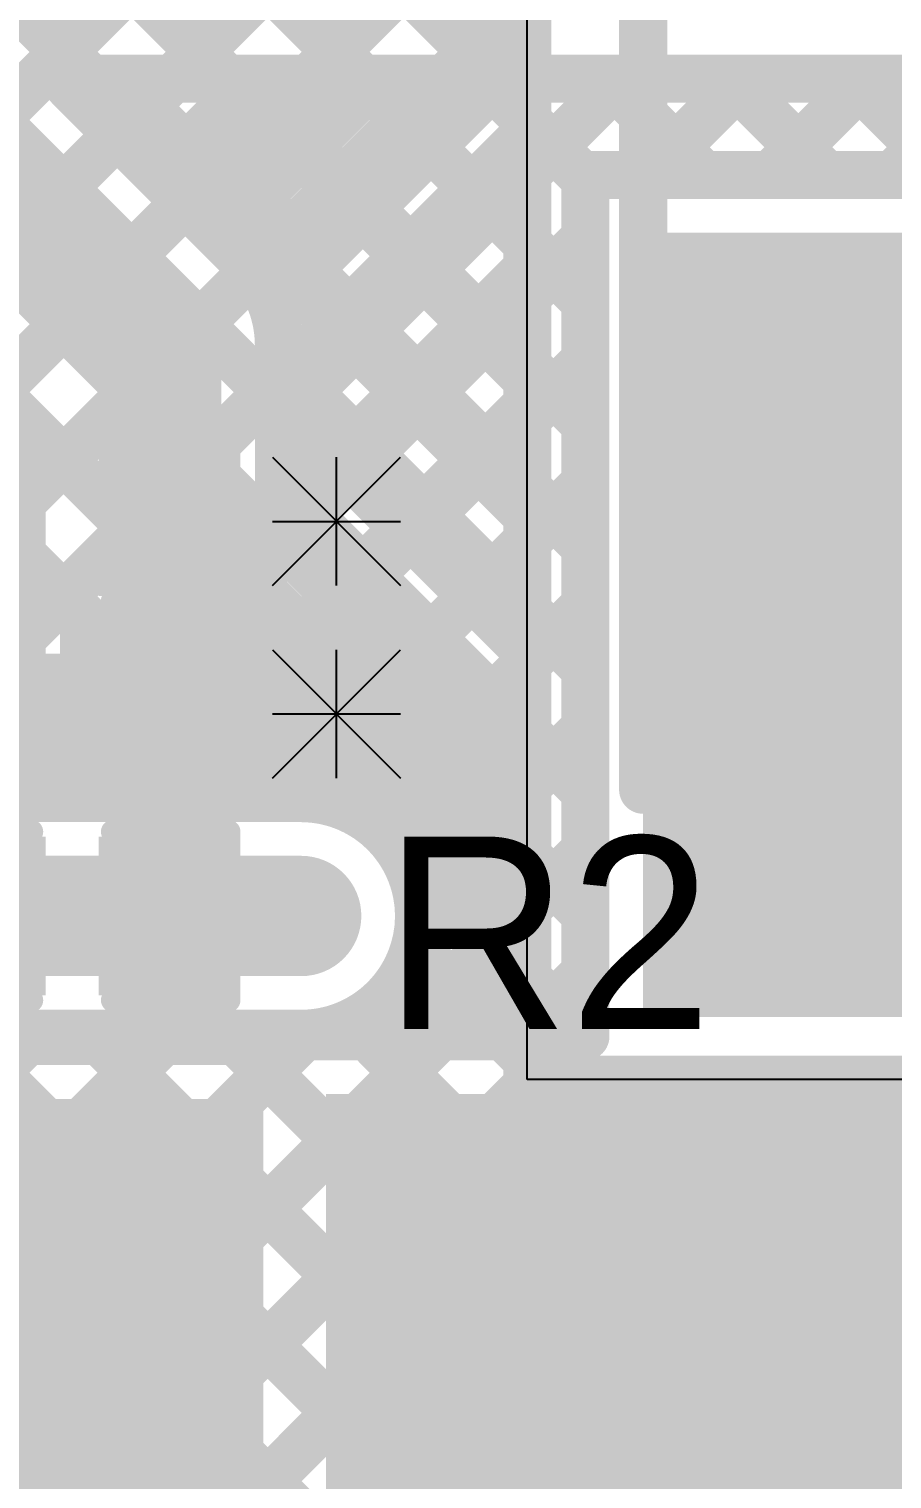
# Model space of a CAD drawing. Header units: millimetres. Extents: x 0.79 to 4.38, y 0.99 to 3.94.
# Drawn here: x 3.4294 to 3.6088, y 1.3015 to 1.6028 of the extents above; entities that cross this region are included whole.
import ezdxf

# ---------------------------------------------------------------- set-up
doc = ezdxf.new("R2010")
doc.units = ezdxf.units.MM
doc.header["$MEASUREMENT"] = 0
for name, color, linetype in [('BottomLayer', 5, 'Continuous'), ('MultiLayer', 9, 'Continuous'), ('TopLayer', 1, 'Continuous'), ('TopOverlay', 2, 'Continuous'), ('TopPaste', 8, 'Continuous'), ('TopSolder', 216, 'Continuous'), ('ViaHoleLayer', 16, 'Continuous')]:
    doc.layers.add(name, color=color, linetype=linetype)

# ---------------------------------------------------------------- blocks, each defined once
blk = doc.blocks.new('HCM0703_3R3_R_70')
at = {"layer": 'TopOverlay', "const_width": 0.01}
for points in [[(-0.1397638, 0.1299213), (0.1397638, 0.1299213)], [(-0.1397638, 0.1299213), (-0.1397638, 0.08)]]:
    blk.add_lwpolyline(points, dxfattribs=at)
at = {"layer": 'TopOverlay'}
for points, const_width in [([(-0.1422638, 0.1299213, 1), (-0.1372638, 0.1299213, 1)], 0.005), ([(-0.1422638, 0.1299213, 1), (-0.1372638, 0.1299213, 1)], 0.005), ([(-0.155, 0.075, 1), (-0.165, 0.075, 1)], 0.019685), ([(-0.1699212, 0.075, 1), (-0.1600788, 0.075, 1)], 0.0098425), ([(-0.1599212, 0.075, 1), (-0.1500788, 0.075, 1)], 0.0098425), ([(-0.1422638, 0.08, 1), (-0.1372638, 0.08, 1)], 0.005)]:
    blk.add_lwpolyline(points, format="xyb", close=True, dxfattribs=dict(at, const_width=const_width))
blk = doc.blocks.new('R__0402_267')
at = {"layer": 'TopLayer'}
for points in [[(-0.0095, -0.0125), (-0.0095, 0.0125), (-0.0275, -0.0125), (-0.0275, 0.0125)], [(0.0275, -0.0125), (0.0275, 0.0125), (0.0095, -0.0125), (0.0095, 0.0125)]]:
    blk.add_solid(points, dxfattribs=at)
at = {"layer": 'TopOverlay', "const_width": 0.005}
for points in [[(-0.0325, 0.0175), (-0.0325, -0.0175)], [(-0.0085, 0.0175), (-0.0325, 0.0175)], [(0.0325, 0.0175), (0.0085, 0.0175)], [(0.0325, 0.0175), (0.0325, -0.0175)], [(-0.0085, -0.0175), (-0.0325, -0.0175)], [(0.0325, -0.0175), (0.0085, -0.0175)]]:
    blk.add_lwpolyline(points, dxfattribs=at)
at = {"layer": 'TopOverlay', "const_width": 0.0025}
for points in [[(-0.03375, 0.0175, 1), (-0.03125, 0.0175, 1)], [(-0.03375, 0.0175, 1), (-0.03125, 0.0175, 1)], [(-0.00975, 0.0175, 1), (-0.00725, 0.0175, 1)], [(0.00725, 0.0175, 1), (0.00975, 0.0175, 1)], [(0.03125, 0.0175, 1), (0.03375, 0.0175, 1)], [(0.03125, 0.0175, 1), (0.03375, 0.0175, 1)], [(-0.03375, -0.0175, 1), (-0.03125, -0.0175, 1)], [(-0.03375, -0.0175, 1), (-0.03125, -0.0175, 1)], [(-0.00975, -0.0175, 1), (-0.00725, -0.0175, 1)], [(0.00725, -0.0175, 1), (0.00975, -0.0175, 1)], [(0.03125, -0.0175, 1), (0.03375, -0.0175, 1)], [(0.03125, -0.0175, 1), (0.03375, -0.0175, 1)]]:
    blk.add_lwpolyline(points, format="xyb", close=True, dxfattribs=at)
at = {"layer": 'TopPaste'}
for points in [[(-0.0095, -0.0125), (-0.0095, 0.0125), (-0.0275, -0.0125), (-0.0275, 0.0125)], [(0.0275, -0.0125), (0.0275, 0.0125), (0.0095, -0.0125), (0.0095, 0.0125)]]:
    blk.add_solid(points, dxfattribs=at)
at = {"layer": 'TopSolder'}
for points in [[(-0.0055, -0.0165), (-0.0055, 0.0165), (-0.0315, -0.0165), (-0.0315, 0.0165)], [(0.0315, -0.0165), (0.0315, 0.0165), (0.0055, -0.0165), (0.0055, 0.0165)]]:
    blk.add_solid(points, dxfattribs=at)
blk = doc.blocks.new('R__0402_268')
at = {"layer": 'TopLayer'}
for points in [[(-0.0095, -0.0125), (-0.0095, 0.0125), (-0.0275, -0.0125), (-0.0275, 0.0125)], [(0.0275, -0.0125), (0.0275, 0.0125), (0.0095, -0.0125), (0.0095, 0.0125)]]:
    blk.add_solid(points, dxfattribs=at)
at = {"layer": 'TopOverlay', "const_width": 0.005}
for points in [[(-0.0325, 0.0175), (-0.0085, 0.0175)], [(-0.0325, -0.0175), (-0.0325, 0.0175)], [(0.0085, 0.0175), (0.0325, 0.0175)], [(0.0325, -0.0175), (0.0325, 0.0175)], [(-0.0325, -0.0175), (-0.0085, -0.0175)], [(0.0085, -0.0175), (0.0325, -0.0175)]]:
    blk.add_lwpolyline(points, dxfattribs=at)
at = {"layer": 'TopOverlay', "const_width": 0.0025}
for points in [[(-0.03375, 0.0175, 1), (-0.03125, 0.0175, 1)], [(-0.03375, 0.0175, 1), (-0.03125, 0.0175, 1)], [(-0.00975, 0.0175, 1), (-0.00725, 0.0175, 1)], [(0.00725, 0.0175, 1), (0.00975, 0.0175, 1)], [(0.03125, 0.0175, 1), (0.03375, 0.0175, 1)], [(0.03125, 0.0175, 1), (0.03375, 0.0175, 1)], [(-0.03375, -0.0175, 1), (-0.03125, -0.0175, 1)], [(-0.03375, -0.0175, 1), (-0.03125, -0.0175, 1)], [(-0.00975, -0.0175, 1), (-0.00725, -0.0175, 1)], [(0.00725, -0.0175, 1), (0.00975, -0.0175, 1)], [(0.03125, -0.0175, 1), (0.03375, -0.0175, 1)], [(0.03125, -0.0175, 1), (0.03375, -0.0175, 1)]]:
    blk.add_lwpolyline(points, format="xyb", close=True, dxfattribs=at)
at = {"layer": 'TopPaste'}
for points in [[(-0.0095, -0.0125), (-0.0095, 0.0125), (-0.0275, -0.0125), (-0.0275, 0.0125)], [(0.0275, -0.0125), (0.0275, 0.0125), (0.0095, -0.0125), (0.0095, 0.0125)]]:
    blk.add_solid(points, dxfattribs=at)
at = {"layer": 'TopSolder'}
for points in [[(-0.0055, -0.0165), (-0.0055, 0.0165), (-0.0315, -0.0165), (-0.0315, 0.0165)], [(0.0315, -0.0165), (0.0315, 0.0165), (0.0055, -0.0165), (0.0055, 0.0165)]]:
    blk.add_solid(points, dxfattribs=at)
blk = doc.blocks.new('R__0402_269')
at = {"layer": 'TopLayer'}
for points in [[(-0.0095, -0.0125), (-0.0095, 0.0125), (-0.0275, -0.0125), (-0.0275, 0.0125)], [(0.0275, -0.0125), (0.0275, 0.0125), (0.0095, -0.0125), (0.0095, 0.0125)]]:
    blk.add_solid(points, dxfattribs=at)
at = {"layer": 'TopOverlay', "const_width": 0.005}
for points in [[(-0.0325, 0.0175), (-0.0085, 0.0175)], [(-0.0325, -0.0175), (-0.0325, 0.0175)], [(0.0085, 0.0175), (0.0325, 0.0175)], [(0.0325, -0.0175), (0.0325, 0.0175)], [(-0.0325, -0.0175), (-0.0085, -0.0175)], [(0.0085, -0.0175), (0.0325, -0.0175)]]:
    blk.add_lwpolyline(points, dxfattribs=at)
at = {"layer": 'TopOverlay', "const_width": 0.0025}
for points in [[(-0.03375, 0.0175, 1), (-0.03125, 0.0175, 1)], [(-0.03375, 0.0175, 1), (-0.03125, 0.0175, 1)], [(-0.00975, 0.0175, 1), (-0.00725, 0.0175, 1)], [(0.00725, 0.0175, 1), (0.00975, 0.0175, 1)], [(0.03125, 0.0175, 1), (0.03375, 0.0175, 1)], [(0.03125, 0.0175, 1), (0.03375, 0.0175, 1)], [(-0.03375, -0.0175, 1), (-0.03125, -0.0175, 1)], [(-0.03375, -0.0175, 1), (-0.03125, -0.0175, 1)], [(-0.00975, -0.0175, 1), (-0.00725, -0.0175, 1)], [(0.00725, -0.0175, 1), (0.00975, -0.0175, 1)], [(0.03125, -0.0175, 1), (0.03375, -0.0175, 1)], [(0.03125, -0.0175, 1), (0.03375, -0.0175, 1)]]:
    blk.add_lwpolyline(points, format="xyb", close=True, dxfattribs=at)
at = {"layer": 'TopPaste'}
for points in [[(-0.0095, -0.0125), (-0.0095, 0.0125), (-0.0275, -0.0125), (-0.0275, 0.0125)], [(0.0275, -0.0125), (0.0275, 0.0125), (0.0095, -0.0125), (0.0095, 0.0125)]]:
    blk.add_solid(points, dxfattribs=at)
at = {"layer": 'TopSolder'}
for points in [[(-0.0055, -0.0165), (-0.0055, 0.0165), (-0.0315, -0.0165), (-0.0315, 0.0165)], [(0.0315, -0.0165), (0.0315, 0.0165), (0.0055, -0.0165), (0.0055, 0.0165)]]:
    blk.add_solid(points, dxfattribs=at)

msp = doc.modelspace()

# ---------------------------------------------------------------- linework, layer by layer
at = {"layer": 'BottomLayer'}
for p, q in [((3.5329424, 1.3844999), (3.5329424, 1.7664999)), ((3.8569424, 1.3844999), (3.5329424, 1.3844999))]:
    msp.add_line(p, q, dxfattribs=at)
for points, const_width in [([(3.5329424, 1.3844999), (3.5329424, 1.7664999)], 0.01), ([(3.2155348, 1.7625), (3.5329424, 1.4450924)], 0.01), ([(3.2438191, 1.7625), (3.5329424, 1.4733767)], 0.01), ([(3.2721034, 1.7625), (3.5329424, 1.501661)], 0.01), ([(3.3003877, 1.7625), (3.5329424, 1.5299453)], 0.01), ([(3.328672, 1.7625), (3.5329424, 1.5582296)], 0.01), ([(3.3569563, 1.7625), (3.5329424, 1.5865139)], 0.01), ([(3.3714424, 1.5329629), (3.5329424, 1.6944629)], 0.01), ([(3.3714424, 1.5046786), (3.5329424, 1.6661786)], 0.01), ([(3.3714424, 1.4763943), (3.5329424, 1.6378943)], 0.01), ([(3.3714424, 1.44811), (3.5329424, 1.60961)], 0.01), ([(3.3697656, 1.5799849), (3.5329424, 1.4168081)], 0.01), ([(3.3946166, 1.4429999), (3.5329424, 1.5813257)], 0.01), ([(3.4229009, 1.4429999), (3.5329424, 1.5530414)], 0.01), ([(3.3714424, 1.5500238), (3.4784663, 1.4429999)], 0.01), ([(3.4511852, 1.4429999), (3.5329424, 1.5247571)], 0.01), ([(3.3714424, 1.5217395), (3.450182, 1.4429999)], 0.01), ([(3.4794695, 1.4429999), (3.5329424, 1.4964728)], 0.01), ([(3.2449424, 1.4785337), (3.6974763, 1.0259998)], 0.01), ([(3.3919392, 1.4605031), (3.4849392, 1.4605031)], 0.025), ([(3.50187, 1.4371161), (3.5329424, 1.4681885)], 0.01), ([(3.3730906, 1.4429999), (3.4859424, 1.4429999)], 0.01), ([(3.5104167, 1.4173785), (3.5329424, 1.4399042)], 0.01), ([(3.3629424, 1.4184999), (3.4859424, 1.4184999)], 0.025), ([(3.2870999, 1.1657774), (3.5329424, 1.4116199)], 0.01), ([(3.5095431, 1.4119231), (3.5329424, 1.3885238)], 0.01), ([(3.4966959, 1.396486), (3.8671821, 1.0259998)], 0.01), ([(3.2870999, 1.1940617), (3.4870638, 1.3940256)], 0.01), ([(3.2870999, 1.222346), (3.4587538, 1.3939999)], 0.01), ([(3.2870999, 1.2506303), (3.4304695, 1.3939999)], 0.01), ([(3.3570385, 1.3947219), (3.7257606, 1.0259998)], 0.01), ([(3.3629424, 1.3939999), (3.4859424, 1.3939999)], 0.01), ([(3.3860448, 1.3939999), (3.7540449, 1.0259998)], 0.01), ([(3.4143291, 1.3939999), (3.7823292, 1.0259998)], 0.01), ([(3.4426134, 1.3939999), (3.8106135, 1.0259998)], 0.01), ([(3.4708977, 1.3939999), (3.8388978, 1.0259998)], 0.01), ([(3.1756067, 1.0259999), (3.5341067, 1.3844999)], 0.01), ([(3.203891, 1.0259999), (3.562391, 1.3844999)], 0.01), ([(3.2321753, 1.0259999), (3.5906753, 1.3844999)], 0.01), ([(3.2604596, 1.0259999), (3.6189596, 1.3844999)], 0.01), ([(3.2887439, 1.0259999), (3.6472439, 1.3844999)], 0.01), ([(3.3170282, 1.0259999), (3.6755282, 1.3844999)], 0.01), ([(3.5329424, 1.3844999), (3.8569424, 1.3844999)], 0.01), ([(3.5369663, 1.3844999), (3.8954664, 1.0259998)], 0.01), ([(3.5652506, 1.3844999), (3.9237507, 1.0259998)], 0.01), ([(3.5935349, 1.3844999), (3.952035, 1.0259998)], 0.01)]:
    msp.add_lwpolyline(points, dxfattribs=dict(at, const_width=const_width))
for points, const_width in [([(3.5304424, 1.5865139, 1), (3.5354424, 1.5865139, 1)], 0.005), ([(3.5304424, 1.5813257, 1), (3.5354424, 1.5813257, 1)], 0.005), ([(3.5304424, 1.5582296, 1), (3.5354424, 1.5582296, 1)], 0.005), ([(3.5304424, 1.5530414, 1), (3.5354424, 1.5530414, 1)], 0.005), ([(3.5304424, 1.5299453, 1), (3.5354424, 1.5299453, 1)], 0.005), ([(3.5304424, 1.5247571, 1), (3.5354424, 1.5247571, 1)], 0.005), ([(3.5304424, 1.501661, 1), (3.5354424, 1.501661, 1)], 0.005), ([(3.5304424, 1.4964728, 1), (3.5354424, 1.4964728, 1)], 0.005), ([(3.5304424, 1.4733767, 1), (3.5354424, 1.4733767, 1)], 0.005), ([(3.4786892, 1.4605031, 1), (3.4911892, 1.4605031, 1)], 0.0125), ([(3.4790337, 1.4605031, 1), (3.4908447, 1.4605031, 1)], 0.011811), ([(3.5304424, 1.4681885, 1), (3.5354424, 1.4681885, 1)], 0.005), ([(3.5304424, 1.4450924, 1), (3.5354424, 1.4450924, 1)], 0.005), ([(3.447682, 1.4429999, 1), (3.452682, 1.4429999, 1)], 0.005), ([(3.4486852, 1.4429999, 1), (3.4536852, 1.4429999, 1)], 0.005), ([(3.4759663, 1.4429999, 1), (3.4809663, 1.4429999, 1)], 0.005), ([(3.4769695, 1.4429999, 1), (3.4819695, 1.4429999, 1)], 0.005), ([(3.4834424, 1.4429999, 1), (3.4884424, 1.4429999, 1)], 0.005), ([(3.4834424, 1.4429999, 1), (3.4884424, 1.4429999, 1)], 0.005), ([(3.5304424, 1.4399042, 1), (3.5354424, 1.4399042, 1)], 0.005), ([(3.49937, 1.4371161, 1), (3.50437, 1.4371161, 1)], 0.005), ([(3.4796924, 1.4184999, 1), (3.4921924, 1.4184999, 1)], 0.0125), ([(3.4800369, 1.4184999, 1), (3.4918479, 1.4184999, 1)], 0.011811), ([(3.5079167, 1.4173785, 1), (3.5129167, 1.4173785, 1)], 0.005), ([(3.5079424, 1.4184999, 1), (3.5129424, 1.4184999, 1)], 0.005), ([(3.5079424, 1.4184999, 1), (3.5129424, 1.4184999, 1)], 0.005), ([(3.5304424, 1.4168081, 1), (3.5354424, 1.4168081, 1)], 0.005), ([(3.5070431, 1.4119231, 1), (3.5120431, 1.4119231, 1)], 0.005), ([(3.5304424, 1.4116199, 1), (3.5354424, 1.4116199, 1)], 0.005), ([(3.4941959, 1.396486, 1), (3.4991959, 1.396486, 1)], 0.005), ([(3.4279695, 1.3939999, 1), (3.4329695, 1.3939999, 1)], 0.005), ([(3.4401134, 1.3939999, 1), (3.4451134, 1.3939999, 1)], 0.005), ([(3.4562538, 1.3939999, 1), (3.4612538, 1.3939999, 1)], 0.005), ([(3.4683977, 1.3939999, 1), (3.4733977, 1.3939999, 1)], 0.005), ([(3.4834424, 1.3939999, 1), (3.4884424, 1.3939999, 1)], 0.005), ([(3.4834424, 1.3939999, 1), (3.4884424, 1.3939999, 1)], 0.005), ([(3.4845638, 1.3940256, 1), (3.4895638, 1.3940256, 1)], 0.005), ([(3.5304424, 1.3885238, 1), (3.5354424, 1.3885238, 1)], 0.005), ([(3.5304424, 1.3844999, 1), (3.5354424, 1.3844999, 1)], 0.005), ([(3.5304424, 1.3844999, 1), (3.5354424, 1.3844999, 1)], 0.005), ([(3.5316067, 1.3844999, 1), (3.5366067, 1.3844999, 1)], 0.005), ([(3.5344663, 1.3844999, 1), (3.5394663, 1.3844999, 1)], 0.005), ([(3.559891, 1.3844999, 1), (3.564891, 1.3844999, 1)], 0.005), ([(3.5627506, 1.3844999, 1), (3.5677506, 1.3844999, 1)], 0.005), ([(3.5881753, 1.3844999, 1), (3.5931753, 1.3844999, 1)], 0.005), ([(3.5910349, 1.3844999, 1), (3.5960349, 1.3844999, 1)], 0.005)]:
    msp.add_lwpolyline(points, format="xyb", close=True, dxfattribs=dict(at, const_width=const_width))
at = {"layer": 'BottomLayer', "const_width": 0.01}
for points in [[(3.4859424, 1.4429999, -0.4142135623730951), (3.5104424, 1.4184999)], [(3.5104424, 1.4184999, -0.4142135623730951), (3.4859424, 1.3939999)]]:
    msp.add_lwpolyline(points, format="xyb", dxfattribs=at)
at = {"layer": 'MultiLayer', "const_width": 0.011811}
for points in [[(3.4790337, 1.4605031, 1), (3.4908447, 1.4605031, 1)], [(3.4800369, 1.4184999, 1), (3.4918479, 1.4184999, 1)]]:
    msp.add_lwpolyline(points, format="xyb", close=True, dxfattribs=at)
at = {"layer": 'TopLayer'}
for points, const_width in [([(3.404, 1.59), (3.456808, 1.537192)], 0.025), ([(3.4400014, 1.5924999), (3.444, 1.5924999)], 0.01), ([(3.4434608, 1.5851874), (3.4507733, 1.5924999)], 0.01), ([(3.444, 1.5924999), (3.5429424, 1.5924999)], 0.01), ([(3.4477521, 1.5924999), (3.5450211, 1.4952309)], 0.01), ([(3.4561887, 1.5724595), (3.4762291, 1.5924999)], 0.01), ([(3.4689166, 1.5597316), (3.5016849, 1.5924999)], 0.01), ([(3.4732079, 1.5924999), (3.5450211, 1.5206867)], 0.01), ([(3.4799309, 1.5452901), (3.5271407, 1.5924999)], 0.01), ([(3.481308, 1.5212114), (3.5525965, 1.5924999)], 0.01), ([(3.4986637, 1.5924999), (3.5450211, 1.5461425)], 0.01), ([(3.5241195, 1.5924999), (3.5450211, 1.5715983)], 0.01), ([(3.5429424, 1.5924999), (3.646, 1.5924999)], 0.01), ([(3.5429424, 1.5924999), (3.646, 1.5924999)], 0.01), ([(3.5495753, 1.5924999), (3.5695753, 1.5724999)], 0.01), ([(3.5580523, 1.5724999), (3.5780523, 1.5924999)], 0.01), ([(3.5750311, 1.5924999), (3.5950311, 1.5724999)], 0.01), ([(3.5835081, 1.5724999), (3.6035081, 1.5924999)], 0.01), ([(3.6004869, 1.5924999), (3.6204869, 1.5724999)], 0.01), ([(3.6089639, 1.5724999), (3.6289639, 1.5924999)], 0.01), ([(3.4376482, 1.591), (3.444, 1.591)], 0.01), ([(3.4376482, 1.591), (3.4741085, 1.5545397)], 0.01), ([(3.5450211, 1.5724999), (3.8288637, 1.5724999)], 0.01), ([(3.5450211, 1.4014999), (3.5450211, 1.5724999)], 0.01), ([(3.4803814, 1.494829), (3.5450211, 1.5594687)], 0.01), ([(3.456808, 1.5015031), (3.456808, 1.537192)], 0.025), ([(3.481308, 1.5015031), (3.481308, 1.537192)], 0.01), ([(3.4540113, 1.4430031), (3.5450211, 1.5340129)], 0.01), ([(3.481308, 1.5334882), (3.5450211, 1.4697751)], 0.01), ([(3.4794671, 1.4430031), (3.5450211, 1.5085571)], 0.01), ([(3.481308, 1.5080324), (3.5450211, 1.4443193)], 0.01), ([(3.477808, 1.4770031), (3.477808, 1.4888837)], 0.01), ([(3.477808, 1.4860766), (3.5450211, 1.4188635)], 0.01), ([(3.5002842, 1.4383644), (3.5450211, 1.4831013)], 0.01), ([(3.440808, 1.4770031), (3.456808, 1.4770031)], 0.01), ([(3.440808, 1.4552556), (3.4625555, 1.4770031)], 0.01), ([(3.440808, 1.4430031), (3.440808, 1.4770031)], 0.01), ([(3.456808, 1.4770031), (3.477808, 1.4770031)], 0.01), ([(3.4614257, 1.4770031), (3.4995628, 1.438866)], 0.01), ([(3.440808, 1.472165), (3.4699699, 1.4430031)], 0.01), ([(3.456808, 1.4605031), (3.4849392, 1.4605031)], 0.025), ([(3.5100791, 1.4227035), (3.5450211, 1.4576455)], 0.01), ([(3.440808, 1.4467092), (3.4445141, 1.4430031)], 0.01), ([(3.440808, 1.4430031), (3.456808, 1.4430031)], 0.01), ([(3.456808, 1.4430031), (3.477808, 1.4430031)], 0.01), ([(3.456808, 1.4430031), (3.477808, 1.4430031)], 0.01), ([(3.477808, 1.4430031), (3.4859392, 1.4430031)], 0.01), ([(3.5063053, 1.4321235), (3.5449289, 1.3934999)], 0.01), ([(3.5063313, 1.3934999), (3.5450211, 1.4321897)], 0.01), ([(3.456808, 1.4185031), (3.4859392, 1.4185031)], 0.025), ([(3.4859392, 1.4185031), (3.4859424, 1.4184999)], 0.025), ([(3.5069986, 1.4059744), (3.5194731, 1.3934999)], 0.01), ([(3.5317871, 1.3934999), (3.5450211, 1.4067339)], 0.01), ([(3.5450211, 1.3934999), (3.5450211, 1.4014999)], 0.01), ([(3.5450211, 1.3934999), (3.5450211, 1.4014999)], 0.01), ([(3.398808, 1.3940031), (3.435808, 1.3940031)], 0.01), ([(3.435808, 1.3940031), (3.440808, 1.3940031)], 0.01), ([(3.435808, 1.3940031), (3.440808, 1.3940031)], 0.01), ([(3.440808, 1.3940031), (3.456808, 1.3940031)], 0.01), ([(3.456808, 1.3940031), (3.477808, 1.3940031)], 0.01), ([(3.456808, 1.3940031), (3.477808, 1.3940031)], 0.01), ([(3.477808, 1.3940031), (3.4855464, 1.3940031)], 0.01), ([(3.4790999, 1.3934999), (3.5450211, 1.3934999)], 0.01), ([(3.2919424, 1.3924999), (3.4790999, 1.3924999)], 0.01)]:
    msp.add_lwpolyline(points, dxfattribs=dict(at, const_width=const_width))
for points, const_width in [([(3.4375014, 1.5924999, 1), (3.4425014, 1.5924999, 1)], 0.005), ([(3.4415, 1.5924999, 1), (3.4465, 1.5924999, 1)], 0.005), ([(3.4415, 1.5924999, 1), (3.4465, 1.5924999, 1)], 0.005), ([(3.4452521, 1.5924999, 1), (3.4502521, 1.5924999, 1)], 0.005), ([(3.4482733, 1.5924999, 1), (3.4532733, 1.5924999, 1)], 0.005), ([(3.4707079, 1.5924999, 1), (3.4757079, 1.5924999, 1)], 0.005), ([(3.4737291, 1.5924999, 1), (3.4787291, 1.5924999, 1)], 0.005), ([(3.4961637, 1.5924999, 1), (3.5011637, 1.5924999, 1)], 0.005), ([(3.4991849, 1.5924999, 1), (3.5041849, 1.5924999, 1)], 0.005), ([(3.5216195, 1.5924999, 1), (3.5266195, 1.5924999, 1)], 0.005), ([(3.5246407, 1.5924999, 1), (3.5296407, 1.5924999, 1)], 0.005), ([(3.5404424, 1.5924999, 1), (3.5454424, 1.5924999, 1)], 0.005), ([(3.5404424, 1.5924999, 1), (3.5454424, 1.5924999, 1)], 0.005), ([(3.5404424, 1.5924999, 1), (3.5454424, 1.5924999, 1)], 0.005), ([(3.5470753, 1.5924999, 1), (3.5520753, 1.5924999, 1)], 0.005), ([(3.5500965, 1.5924999, 1), (3.5550965, 1.5924999, 1)], 0.005), ([(3.5725311, 1.5924999, 1), (3.5775311, 1.5924999, 1)], 0.005), ([(3.5755523, 1.5924999, 1), (3.5805523, 1.5924999, 1)], 0.005), ([(3.5979869, 1.5924999, 1), (3.6029869, 1.5924999, 1)], 0.005), ([(3.6010081, 1.5924999, 1), (3.6060081, 1.5924999, 1)], 0.005), ([(3.4351482, 1.591, 1), (3.4401482, 1.591, 1)], 0.005), ([(3.4351482, 1.591, 1), (3.4401482, 1.591, 1)], 0.005), ([(3.4415, 1.591, 1), (3.4465, 1.591, 1)], 0.005), ([(3.4409608, 1.5851874, 1), (3.4459608, 1.5851874, 1)], 0.005), ([(3.4536887, 1.5724595, 1), (3.4586887, 1.5724595, 1)], 0.005), ([(3.5425211, 1.5724999, 1), (3.5475211, 1.5724999, 1)], 0.005), ([(3.5425211, 1.5724999, 1), (3.5475211, 1.5724999, 1)], 0.005), ([(3.5425211, 1.5715983, 1), (3.5475211, 1.5715983, 1)], 0.005), ([(3.5555523, 1.5724999, 1), (3.5605523, 1.5724999, 1)], 0.005), ([(3.5670753, 1.5724999, 1), (3.5720753, 1.5724999, 1)], 0.005), ([(3.5810081, 1.5724999, 1), (3.5860081, 1.5724999, 1)], 0.005), ([(3.5925311, 1.5724999, 1), (3.5975311, 1.5724999, 1)], 0.005), ([(3.6064639, 1.5724999, 1), (3.6114639, 1.5724999, 1)], 0.005), ([(3.4664166, 1.5597316, 1), (3.4714166, 1.5597316, 1)], 0.005), ([(3.5425211, 1.5594687, 1), (3.5475211, 1.5594687, 1)], 0.005), ([(3.4716085, 1.5545397, 1), (3.4766085, 1.5545397, 1)], 0.005), ([(3.4716085, 1.5545397, 1), (3.4766085, 1.5545397, 1)], 0.005), ([(3.4716321, 1.5545161, 1), (3.4766321, 1.5545161, 1)], 0.005), ([(3.450558, 1.537192, 1), (3.463058, 1.537192, 1)], 0.0125), ([(3.450558, 1.537192, 1), (3.463058, 1.537192, 1)], 0.0125), ([(3.4774309, 1.5452901, 1), (3.4824309, 1.5452901, 1)], 0.005), ([(3.5425211, 1.5461425, 1), (3.5475211, 1.5461425, 1)], 0.005), ([(3.478808, 1.537192, 1), (3.483808, 1.537192, 1)], 0.005), ([(3.478808, 1.537192, 1), (3.483808, 1.537192, 1)], 0.005), ([(3.478808, 1.537192, 1), (3.483808, 1.537192, 1)], 0.005), ([(3.478808, 1.5334882, 1), (3.483808, 1.5334882, 1)], 0.005), ([(3.5425211, 1.5340129, 1), (3.5475211, 1.5340129, 1)], 0.005), ([(3.478808, 1.5212114, 1), (3.483808, 1.5212114, 1)], 0.005), ([(3.5425211, 1.5206867, 1), (3.5475211, 1.5206867, 1)], 0.005), ([(3.450558, 1.5015031, 1), (3.463058, 1.5015031, 1)], 0.0125), ([(3.478808, 1.5080324, 1), (3.483808, 1.5080324, 1)], 0.005), ([(3.5425211, 1.5085571, 1), (3.5475211, 1.5085571, 1)], 0.005), ([(3.478808, 1.5015031, 1), (3.483808, 1.5015031, 1)], 0.005), ([(3.478808, 1.5015031, 1), (3.483808, 1.5015031, 1)], 0.005), ([(3.4778814, 1.494829, 1), (3.4828814, 1.494829, 1)], 0.005), ([(3.5425211, 1.4952309, 1), (3.5475211, 1.4952309, 1)], 0.005), ([(3.475308, 1.4888837, 1), (3.480308, 1.4888837, 1)], 0.005), ([(3.475308, 1.4888837, 1), (3.480308, 1.4888837, 1)], 0.005), ([(3.475308, 1.4860766, 1), (3.480308, 1.4860766, 1)], 0.005), ([(3.5425211, 1.4831013, 1), (3.5475211, 1.4831013, 1)], 0.005), ([(3.438308, 1.4770031, 1), (3.443308, 1.4770031, 1)], 0.005), ([(3.438308, 1.4770031, 1), (3.443308, 1.4770031, 1)], 0.005), ([(3.454308, 1.4770031, 1), (3.459308, 1.4770031, 1)], 0.005), ([(3.454308, 1.4770031, 1), (3.459308, 1.4770031, 1)], 0.005), ([(3.4589257, 1.4770031, 1), (3.4639257, 1.4770031, 1)], 0.005), ([(3.4600555, 1.4770031, 1), (3.4650555, 1.4770031, 1)], 0.005), ([(3.475308, 1.4770031, 1), (3.480308, 1.4770031, 1)], 0.005), ([(3.475308, 1.4770031, 1), (3.480308, 1.4770031, 1)], 0.005), ([(3.438308, 1.472165, 1), (3.443308, 1.472165, 1)], 0.005), ([(3.5425211, 1.4697751, 1), (3.5475211, 1.4697751, 1)], 0.005), ([(3.450558, 1.4605031, 1), (3.463058, 1.4605031, 1)], 0.0125), ([(3.4786892, 1.4605031, 1), (3.4911892, 1.4605031, 1)], 0.0125), ([(3.4790337, 1.4605031, 1), (3.4908447, 1.4605031, 1)], 0.011811), ([(3.5425211, 1.4576455, 1), (3.5475211, 1.4576455, 1)], 0.005), ([(3.438308, 1.4552556, 1), (3.443308, 1.4552556, 1)], 0.005), ([(3.438308, 1.4467092, 1), (3.443308, 1.4467092, 1)], 0.005), ([(3.438308, 1.4430031, 1), (3.443308, 1.4430031, 1)], 0.005), ([(3.438308, 1.4430031, 1), (3.443308, 1.4430031, 1)], 0.005), ([(3.4420141, 1.4430031, 1), (3.4470141, 1.4430031, 1)], 0.005), ([(3.4515113, 1.4430031, 1), (3.4565113, 1.4430031, 1)], 0.005), ([(3.454308, 1.4430031, 1), (3.459308, 1.4430031, 1)], 0.005), ([(3.454308, 1.4430031, 1), (3.459308, 1.4430031, 1)], 0.005), ([(3.454308, 1.4430031, 1), (3.459308, 1.4430031, 1)], 0.005), ([(3.4674699, 1.4430031, 1), (3.4724699, 1.4430031, 1)], 0.005), ([(3.475308, 1.4430031, 1), (3.480308, 1.4430031, 1)], 0.005), ([(3.475308, 1.4430031, 1), (3.480308, 1.4430031, 1)], 0.005), ([(3.475308, 1.4430031, 1), (3.480308, 1.4430031, 1)], 0.005), ([(3.4769671, 1.4430031, 1), (3.4819671, 1.4430031, 1)], 0.005), ([(3.4834392, 1.4430031, 1), (3.4884392, 1.4430031, 1)], 0.005), ([(3.4834392, 1.4430031, 1), (3.4884392, 1.4430031, 1)], 0.005), ([(3.4834392, 1.4430031, 1), (3.4884392, 1.4430031, 1)], 0.005), ([(3.5425211, 1.4443193, 1), (3.5475211, 1.4443193, 1)], 0.005), ([(3.4970628, 1.438866, 1), (3.5020628, 1.438866, 1)], 0.005), ([(3.4977842, 1.4383644, 1), (3.5027842, 1.4383644, 1)], 0.005), ([(3.5007633, 1.4358272, 1), (3.5057633, 1.4358272, 1)], 0.005), ([(3.5007633, 1.4358272, 1), (3.5057633, 1.4358272, 1)], 0.005), ([(3.5007665, 1.435824, 1), (3.5057665, 1.435824, 1)], 0.005), ([(3.5038053, 1.4321235, 1), (3.5088053, 1.4321235, 1)], 0.005), ([(3.5425211, 1.4321897, 1), (3.5475211, 1.4321897, 1)], 0.005), ([(3.450558, 1.4185031, 1), (3.463058, 1.4185031, 1)], 0.0125), ([(3.4796892, 1.4185031, 1), (3.4921892, 1.4185031, 1)], 0.0125), ([(3.4796892, 1.4185031, 1), (3.4921892, 1.4185031, 1)], 0.0125), ([(3.4796924, 1.4184999, 1), (3.4921924, 1.4184999, 1)], 0.0125), ([(3.4800369, 1.4184999, 1), (3.4918479, 1.4184999, 1)], 0.011811), ([(3.5075791, 1.4227035, 1), (3.5125791, 1.4227035, 1)], 0.005), ([(3.5079424, 1.4184999, 1), (3.5129424, 1.4184999, 1)], 0.005), ([(3.5079424, 1.4184999, 1), (3.5129424, 1.4184999, 1)], 0.005), ([(3.5425211, 1.4188635, 1), (3.5475211, 1.4188635, 1)], 0.005), ([(3.5044986, 1.4059744, 1), (3.5094986, 1.4059744, 1)], 0.005), ([(3.5425211, 1.4067339, 1), (3.5475211, 1.4067339, 1)], 0.005), ([(3.5425211, 1.4014999, 1), (3.5475211, 1.4014999, 1)], 0.005), ([(3.5425211, 1.4014999, 1), (3.5475211, 1.4014999, 1)], 0.005), ([(3.5425211, 1.4014999, 1), (3.5475211, 1.4014999, 1)], 0.005), ([(3.433308, 1.3940031, 1), (3.438308, 1.3940031, 1)], 0.005), ([(3.433308, 1.3940031, 1), (3.438308, 1.3940031, 1)], 0.005), ([(3.433308, 1.3940031, 1), (3.438308, 1.3940031, 1)], 0.005), ([(3.438308, 1.3940031, 1), (3.443308, 1.3940031, 1)], 0.005), ([(3.438308, 1.3940031, 1), (3.443308, 1.3940031, 1)], 0.005), ([(3.438308, 1.3940031, 1), (3.443308, 1.3940031, 1)], 0.005), ([(3.454308, 1.3940031, 1), (3.459308, 1.3940031, 1)], 0.005), ([(3.454308, 1.3940031, 1), (3.459308, 1.3940031, 1)], 0.005), ([(3.454308, 1.3940031, 1), (3.459308, 1.3940031, 1)], 0.005), ([(3.475308, 1.3940031, 1), (3.480308, 1.3940031, 1)], 0.005), ([(3.475308, 1.3940031, 1), (3.480308, 1.3940031, 1)], 0.005), ([(3.475308, 1.3940031, 1), (3.480308, 1.3940031, 1)], 0.005), ([(3.4765999, 1.3934999, 1), (3.4815999, 1.3934999, 1)], 0.005), ([(3.4830464, 1.3940031, 1), (3.4880464, 1.3940031, 1)], 0.005), ([(3.4830464, 1.3940031, 1), (3.4880464, 1.3940031, 1)], 0.005), ([(3.5038313, 1.3934999, 1), (3.5088313, 1.3934999, 1)], 0.005), ([(3.5169731, 1.3934999, 1), (3.5219731, 1.3934999, 1)], 0.005), ([(3.5292871, 1.3934999, 1), (3.5342871, 1.3934999, 1)], 0.005), ([(3.5424289, 1.3934999, 1), (3.5474289, 1.3934999, 1)], 0.005), ([(3.5425211, 1.3934999, 1), (3.5475211, 1.3934999, 1)], 0.005), ([(3.5425211, 1.3934999, 1), (3.5475211, 1.3934999, 1)], 0.005), ([(3.5425211, 1.3934999, 1), (3.5475211, 1.3934999, 1)], 0.005), ([(3.4765999, 1.3924999, 1), (3.4815999, 1.3924999, 1)], 0.005)]:
    msp.add_lwpolyline(points, format="xyb", close=True, dxfattribs=dict(at, const_width=const_width))
at = {"layer": 'TopLayer', "const_width": 0.01}
for points in [[(3.4741085, 1.5545397, -0.199267140226927), (3.481308, 1.537192)], [(3.4741321, 1.5545161, -0.198912367379658), (3.481308, 1.537192)], [(3.481308, 1.5015031, -0.136106111309952), (3.477808, 1.4888837)], [(3.4859392, 1.4430031, -0.198912367379658), (3.5032633, 1.4358272)], [(3.4859392, 1.4430031, -0.198912367379658), (3.5032633, 1.4358272)], [(3.5032665, 1.435824, -0.198912367379658), (3.5104424, 1.4184999)], [(3.5104424, 1.4184999, -0.4189554454508255), (3.4855464, 1.3940031)]]:
    msp.add_lwpolyline(points, format="xyb", dxfattribs=at)
at = {"layer": 'TopLayer'}
for points in [[(3.5570211, 1.3974999), (3.8168637, 1.3974999), (3.5570211, 1.5604999), (3.8168637, 1.5604999)], [(3.5570211, 1.3484999), (4.0699423, 1.3484999), (3.5570211, 1.3894999), (4.0699423, 1.3894999)], [(3.1995999, 1.2444999), (3.4780999, 1.2444999), (3.1995999, 1.3804999), (3.4780999, 1.3804999)], [(3.4910999, 1.2118567), (4.0709999, 1.2118567), (3.4910999, 1.3814999), (4.0709999, 1.3814999)]]:
    msp.add_solid(points, dxfattribs=at)
at = {"layer": 'TopOverlay'}
for p, q in [((3.4799424, 1.5138225), (3.5066004, 1.4871644)), ((3.4799424, 1.4871644), (3.5066004, 1.5138225)), ((3.4932714, 1.4871644), (3.4932714, 1.5138225)), ((3.4799424, 1.5004934), (3.5066004, 1.5004934)), ((3.479941, 1.4738225), (3.506599, 1.4471644)), ((3.479941, 1.4471644), (3.506599, 1.4738225)), ((3.49327, 1.4471644), (3.49327, 1.4738225)), ((3.479941, 1.4604934), (3.506599, 1.4604934))]:
    msp.add_line(p, q, dxfattribs=at)
at = {"layer": 'ViaHoleLayer', "const_width": 0.0059055}
for points in [[(3.4819865, 1.4605031, 1), (3.4878919, 1.4605031, 1)], [(3.4829897, 1.4184999, 1), (3.4888951, 1.4184999, 1)]]:
    msp.add_lwpolyline(points, format="xyb", close=True, dxfattribs=at)

# ---------------------------------------------------------------- block references
for name, p, rotation in [('HCM0703_3R3_R_70', (3.6869424, 1.5844999), 90), ('R__0402_269', (3.438308, 1.5015031), 360), ('R__0402_267', (3.438308, 1.4605031), 180), ('R__0402_268', (3.438308, 1.4185031), 360)]:
    msp.add_blockref(name, p, dxfattribs=dict(rotation=rotation))

# ---------------------------------------------------------------- texts
at = {"layer": 'TopOverlay'}
msp.add_text('R2', height=0.04, dxfattribs=at).set_placement((3.503, 1.395))

doc.saveas('drawing.dxf')
